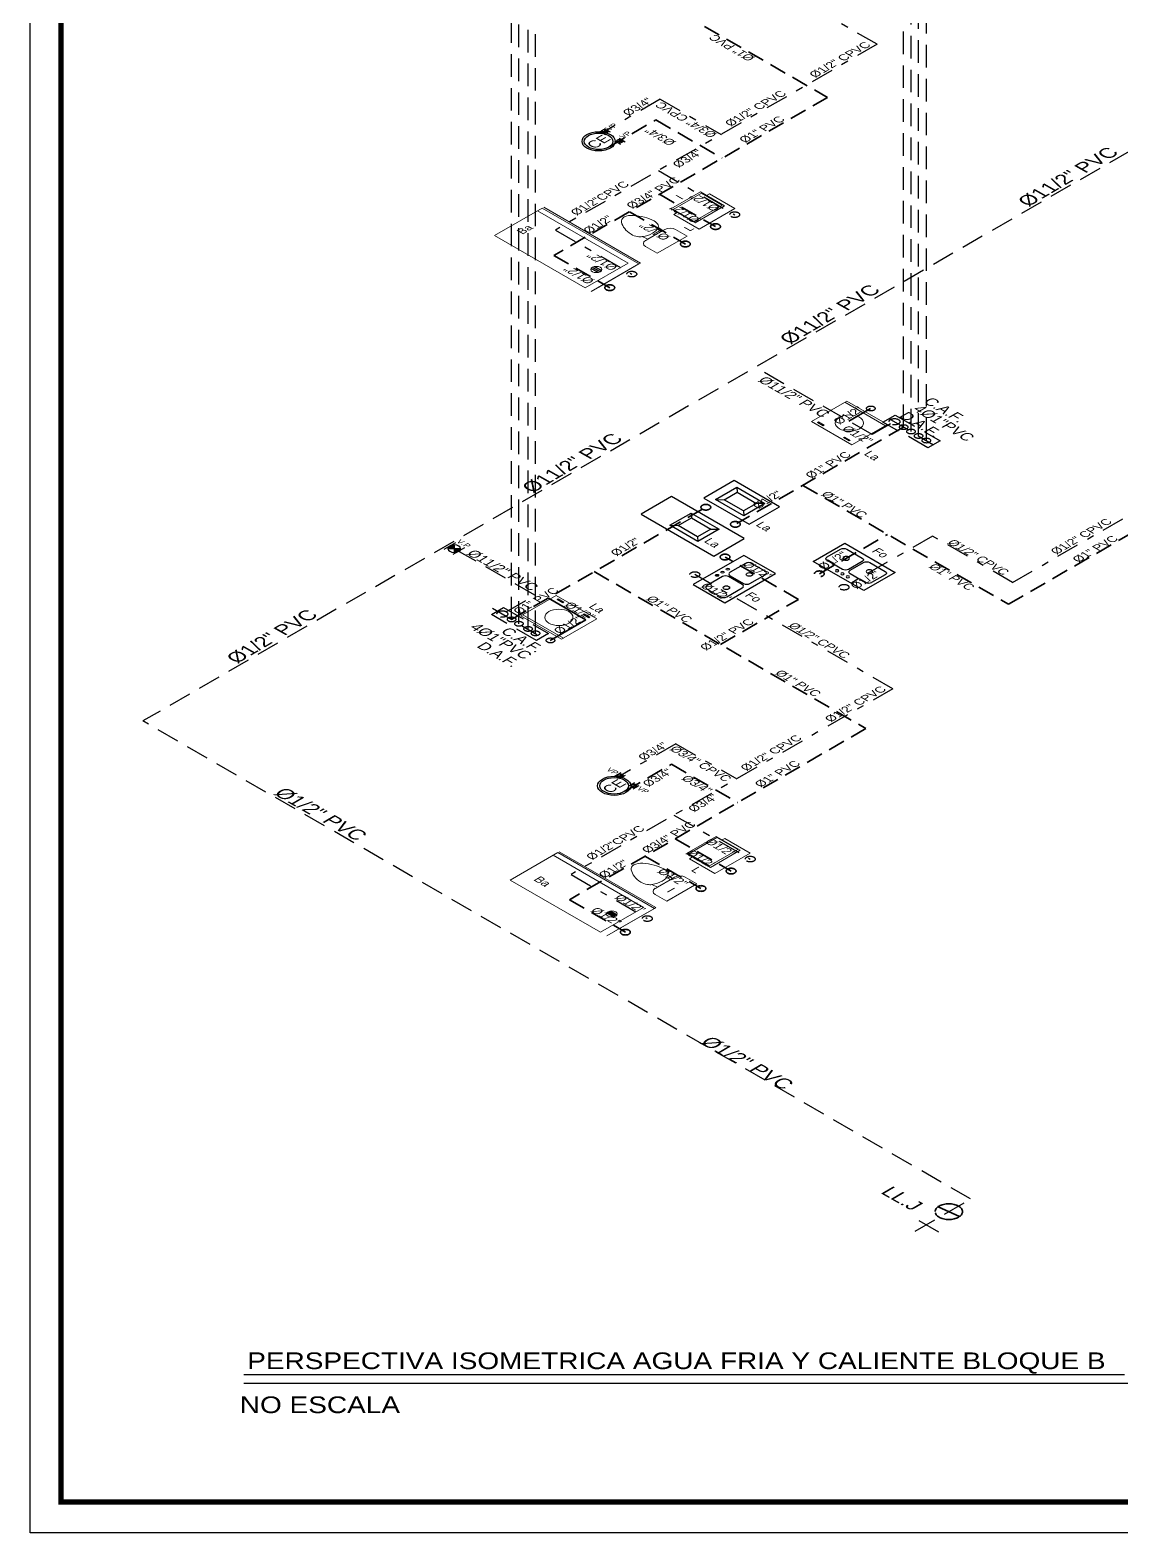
# Model space of a CAD drawing. Header units: feet. Extents: x 1019 to 2236, y -546 to 122.
# Drawn here: x 1054.27 to 1069.59, y -364.7 to -343.59 of the extents above; entities that cross this region are included whole.
import ezdxf

# ---------------------------------------------------------------- set-up
doc = ezdxf.new("R2010")
doc.units = ezdxf.units.FT
doc.header["$LTSCALE"] = 0.05
doc.header["$MEASUREMENT"] = 0
for name, pattern in [('CONTINUA', [0]), ('DASHDOT', [25.4, 12.7, -6.35, 0, -6.35]), ('HIDDEN', [9.525, 6.35, -3.175])]:
    doc.linetypes.add(name, pattern=pattern)
for name, color, linetype, lineweight in [('AGUA POTABLE', 5, 'HIDDEN', 35), ('AGUAFRIA', 5, 'HIDDEN', 30), ('COCINA', 8, 'Continuous', 25), ('FURN', 8, 'Continuous', 9), ('I-FURN', 8, 'Continuous', 0), ('P-SANR-FIXT', 8, 'Continuous', 9)]:
    doc.layers.add(name, color=color, linetype=linetype, lineweight=lineweight)
for name, color, linetype in [('AGUA_CALIENTE', 1, 'DASHDOT'), ('ANNDTOBJ', 2, 'Continuous'), ('MARCO', 1, 'Continuous'), ('TEXTO', 2, 'Continuous'), ('textos', 7, 'Continuous'), ('TEXXT', 2, 'Continuous')]:
    doc.layers.add(name, color=color, linetype=linetype)
doc.styles.add('DAMIAN', font='arial.ttf', dxfattribs={"height": 0.12})
doc.styles.add('GENERATED_STYLE_1', font='arial.ttf')

# ---------------------------------------------------------------- blocks, each defined once
blk = doc.blocks.new('A$C3D6C2CD6')
at = {"layer": 'P-SANR-FIXT'}
for p, q in [((0, 1.6), (0.787, 1.6)), ((0, 0.102), (0, 1.6)), ((0.711, 1.6), (0.711, 0.102)), ((0.787, 0), (0.787, 1.6)), ((0.813, 1.6), (0.813, 0)), ((0.324, 0.227), (0.324, 0.317)), ((0.333, 0.317), (0.333, 0.227)), ((0.351, 0.227), (0.351, 0.317)), ((0.36, 0.317), (0.36, 0.227)), ((0.378, 0.227), (0.378, 0.317)), ((0.387, 0.317), (0.387, 0.227)), ((0.711, 0.102), (0, 0.102)), ((0, 0), (0.787, 0)), ((0.124, 0), (0.787, 0)), ((0.813, 0), (0.787, 0)), ((0.813, 0), (0.787, 0))]:
    blk.add_line(p, q, dxfattribs=at)
for centre, radius, start, end in [((0.356, 0.272), 0.0635, 90, 270), ((0.356, 0.272), 0.0635, 90, 270), ((0.328, 0.317), 0.00444, 360, 180), ((0.328, 0.227), 0.00444, 180, 360), ((0.356, 0.317), 0.00444, 360, 180), ((0.356, 0.227), 0.00444, 180, 360), ((0.356, 0.272), 0.0635, 270, 90), ((0.356, 0.272), 0.0635, 270, 90), ((0.383, 0.317), 0.00444, 360, 180), ((0.383, 0.227), 0.00444, 180, 360)]:
    blk.add_arc(centre, radius, start, end, dxfattribs=at)
blk = doc.blocks.new('A$C2C3967B4')
at = {"layer": 'COCINA'}
for p, q in [((0.838, 0.52), (0, 0.52)), ((0, 0.52), (0, 0)), ((0.356, 0.393), (0.102, 0.393)), ((0.737, 0.393), (0.483, 0.393)), ((0.838, 0), (0.838, 0.52)), ((0.051, 0.342), (0.051, 0.119)), ((0.406, 0.119), (0.406, 0.342)), ((0.432, 0.342), (0.432, 0.119)), ((0.787, 0.119), (0.787, 0.342)), ((0.102, 0.068), (0.356, 0.068)), ((0.483, 0.068), (0.737, 0.068)), ((0, 0), (0.838, 0))]:
    blk.add_line(p, q, dxfattribs=at)
for centre, radius in [((0.33, 0.456), 0.0201), ((0.419, 0.456), 0.0201), ((0.508, 0.456), 0.0201), ((0.229, 0.202), 0.0381), ((0.61, 0.202), 0.0381)]:
    blk.add_circle(centre, radius, dxfattribs=at)
for centre, start, end in [((0.102, 0.342), 90, 180), ((0.356, 0.342), 0, 90), ((0.483, 0.342), 90, 180), ((0.737, 0.342), 0, 90), ((0.102, 0.119), 180, 270), ((0.356, 0.119), 270, 0), ((0.483, 0.119), 180, 270), ((0.737, 0.119), 270, 0)]:
    blk.add_arc(centre, 0.0508, start, end, dxfattribs=at)
blk = doc.blocks.new('bath_sink_6127 - bath_sink_6127-V2-Nivel 1')
at = {"layer": 'I-FURN'}
for p, q in [((0.293, 0.297), (-0.127, 0.297)), ((-0.127, 0.297), (-0.127, -0.29)), ((0.395, 0.244), (-0.005, 0.244)), ((-0.005, 0.244), (-0.005, -0.245)), ((0.025, -0.234), (0.025, 0.233)), ((0.025, 0.233), (0.369, 0.233)), ((0.293, 0.244), (0.293, 0.297)), ((0.369, 0.233), (0.369, -0.234)), ((0.395, -0.245), (0.395, 0.244)), ((0.293, -0.29), (-0.127, -0.29)), ((-0.005, -0.245), (0.395, -0.245)), ((0.369, -0.234), (0.025, -0.234)), ((0.293, -0.29), (0.293, -0.245))]:
    blk.add_line(p, q, dxfattribs=at)
blk = doc.blocks.new('Toilet_-_Tank_-_3D_4840 - 17_ High_ Seat Not Visible-536545-Nivel 1')
at = {"layer": 'P-SANR-FIXT'}
for p, q in [((0.248, 0.489), (-0.248, 0.489)), ((-0.248, 0.489), (-0.248, 0.298)), ((0.248, 0.298), (0.248, 0.489)), ((-0.159, 0.21), (-0.123, 0.21)), ((-0.123, 0.21), (-0.132, 0.127)), ((-0.123, 0.21), (0.123, 0.21)), ((0.132, 0.127), (0.123, 0.21)), ((0.123, 0.21), (0.159, 0.21))]:
    blk.add_line(p, q, dxfattribs=at)
for centre, radius, start, end in [((-0.159, 0.298), 0.0889, 180, 270), ((0.159, 0.298), 0.0889, 270, 360), ((-0.023, 0.008), 0.167, 151.0596, 182.709), ((-0.083, 0.041), 0.0995, 119.8981, 151.0596), ((0, -0.104), 0.266, 90.1019, 119.8981), ((0, -0.104), 0.266, 60.1019, 89.8981), ((0.083, 0.041), 0.0995, 28.9404, 60.1019), ((0.023, 0.008), 0.167, 357.291, 28.9404), ((0.25, 0.021), 0.441, 182.709, 218.5058), ((-0.25, 0.021), 0.441, 321.4942, 357.291), ((0.011, -0.169), 0.136, 218.5058, 265.219), ((-0.011, -0.169), 0.136, 274.781, 321.4942)]:
    blk.add_arc(centre, radius, start, end, dxfattribs=at)
blk = doc.blocks.new('A$C153C7E87')
at = {"layer": 'COCINA'}
for p, q in [((0.076, 0.804), (0.143, 0.731)), ((0.427, 0.804), (0.36, 0.731)), ((0.143, 0.411), (0.076, 0.339)), ((0.36, 0.411), (0.427, 0.339))]:
    blk.add_line(p, q, dxfattribs=at)
at = {"layer": 'COCINA', "extrusion": (1.60732e-15, -2.48059e-15, -1)}
for points in [[(-0.502, 1.2), (0, 1.2), (0, 0), (-0.502, 0)], [(-0.427, 0.339), (-0.076, 0.339), (-0.076, 0.804), (-0.427, 0.804)], [(-0.36, 0.411), (-0.143, 0.411), (-0.143, 0.731), (-0.36, 0.731)]]:
    blk.add_lwpolyline(points, close=True, dxfattribs=at)
blk = doc.blocks.new('A$C40CA57DC')
at = {"layer": 'ANNDTOBJ'}
h = blk.add_hatch(color=256, dxfattribs=at)
h.dxf.hatch_style = 1
h.paths.add_polyline_path([(0.034, 0.233, 0.199744), (0, 0.151, 0.199744), (0.034, 0.069), (0.116, 0.151)])
h.paths.add_polyline_path([(0.231, 0.151, 0.198081), (0.198, 0.233), (0.116, 0.151), (0.198, 0.07, 0.198081)])
at = {"layer": 'ANNDTOBJ', "linetype": 'Continuous'}
for p, q in [((0, 0), (0, 0.303)), ((0.231, 0), (0.231, 0.303))]:
    blk.add_line(p, q, dxfattribs=at)
at = {"layer": 'ANNDTOBJ'}
for p, q in [((0.034, 0.07), (0.198, 0.233)), ((0.198, 0.07), (0.034, 0.233))]:
    blk.add_line(p, q, dxfattribs=at)
at = {"layer": 'ANNDTOBJ', "linetype": 'Continuous'}
blk.add_circle((0.116, 0.151), 0.116, dxfattribs=at)

msp = doc.modelspace()

# ---------------------------------------------------------------- hatches: boundary and pattern name
at = {"layer": 'AGUA POTABLE', "ltscale": 3, "extrusion": (0, 0.816497, 0.57735)}
h = msp.add_hatch(color=256, dxfattribs=at)
h.dxf.hatch_style = 1
edge = h.paths.add_edge_path()
edge.add_arc((-1063.899, 198.122), 0.0691, -135, 225)
h = msp.add_hatch(color=256, dxfattribs=at)
h.dxf.hatch_style = 1
edge = h.paths.add_edge_path()
edge.add_arc((-1063.476, 198.546), 0.0691, -135, 225)
h = msp.add_hatch(color=256, dxfattribs=at)
h.dxf.hatch_style = 1
edge = h.paths.add_edge_path()
edge.add_arc((-1062.414, 199.607), 0.0691, -135, 225)
at = {"layer": 'AGUA POTABLE', "ltscale": 3, "extrusion": (-1.42664e-14, 0.816497, 0.57735)}
h = msp.add_hatch(color=256, dxfattribs=at)
h.dxf.hatch_style = 1
edge = h.paths.add_edge_path()
edge.add_arc((-1066.08, 204.773), 0.0597, -218.357, 141.643)
at = {"layer": 'AGUA POTABLE', "ltscale": 3, "extrusion": (0, 0.816497, 0.57735)}
h = msp.add_hatch(color=256, dxfattribs=at)
h.dxf.hatch_style = 1
edge = h.paths.add_edge_path()
edge.add_arc((-1066.412, 205.095), 0.077, -218.357, 141.643)
at = {"layer": 'AGUA POTABLE', "ltscale": 3, "extrusion": (-1.42664e-14, 0.816497, 0.57735)}
h = msp.add_hatch(color=256, dxfattribs=at)
h.dxf.hatch_style = 1
edge = h.paths.add_edge_path()
edge.add_arc((-1066.412, 205.095), 0.077, -218.357, 141.643)
at = {"layer": 'AGUA POTABLE', "ltscale": 3, "extrusion": (0, 0.816497, 0.57735)}
h = msp.add_hatch(color=256, dxfattribs=at)
h.dxf.hatch_style = 1
edge = h.paths.add_edge_path()
edge.add_arc((-1066.541, 205.227), 0.0597, -218.357, 141.643)
at = {"layer": 'AGUA POTABLE', "ltscale": 3, "extrusion": (-1.42664e-14, 0.816497, 0.57735)}
h = msp.add_hatch(color=256, dxfattribs=at)
h.dxf.hatch_style = 1
edge = h.paths.add_edge_path()
edge.add_arc((-1066.541, 205.227), 0.0597, -218.357, 141.643)
at = {"layer": 'AGUA POTABLE', "ltscale": 3, "extrusion": (0, 0.816497, 0.57735)}
h = msp.add_hatch(color=256, dxfattribs=at)
h.dxf.hatch_style = 1
edge = h.paths.add_edge_path()
edge.add_arc((-1066.645, 205.333), 0.0597, -218.357, 141.643)
at = {"layer": 'AGUA POTABLE', "ltscale": 3, "extrusion": (-1.42664e-14, 0.816497, 0.57735)}
h = msp.add_hatch(color=256, dxfattribs=at)
h.dxf.hatch_style = 1
edge = h.paths.add_edge_path()
edge.add_arc((-1066.645, 205.333), 0.0597, -218.357, 141.643)
at = {"layer": 'AGUA POTABLE', "ltscale": 3, "extrusion": (0, 0.816497, 0.57735)}
h = msp.add_hatch(color=256, dxfattribs=at)
h.dxf.hatch_style = 1
edge = h.paths.add_edge_path()
edge.add_arc((-1066.751, 205.441), 0.0597, -218.357, 141.643)
at = {"layer": 'AGUA POTABLE', "ltscale": 3, "extrusion": (-1.42664e-14, 0.816497, 0.57735)}
h = msp.add_hatch(color=256, dxfattribs=at)
h.dxf.hatch_style = 1
edge = h.paths.add_edge_path()
edge.add_arc((-1066.751, 205.441), 0.0597, -218.357, 141.643)
at = {"layer": 'AGUA POTABLE', "ltscale": 3, "extrusion": (0, 0.816497, 0.57735)}
h = msp.add_hatch(color=256, dxfattribs=at)
h.dxf.hatch_style = 1
edge = h.paths.add_edge_path()
edge.add_arc((-1066.86, 205.553), 0.0597, -218.357, 141.643)
at = {"layer": 'AGUA POTABLE', "ltscale": 3, "extrusion": (-1.42664e-14, 0.816497, 0.57735)}
h = msp.add_hatch(color=256, dxfattribs=at)
h.dxf.hatch_style = 1
edge = h.paths.add_edge_path()
edge.add_arc((-1066.86, 205.553), 0.0597, -218.357, 141.643)
h = msp.add_hatch(color=256, dxfattribs=at)
h.dxf.hatch_style = 1
edge = h.paths.add_edge_path()
edge.add_arc((-1063.763, 207.175), 0.0691, -135, 225)
h = msp.add_hatch(color=256, dxfattribs=at)
h.dxf.hatch_style = 1
edge = h.paths.add_edge_path()
edge.add_arc((-1064.178, 207.59), 0.0691, -135, 225)
h = msp.add_hatch(color=256, dxfattribs=at)
h.dxf.hatch_style = 1
edge = h.paths.add_edge_path()
edge.add_arc((-1064.033, 208.386), 0.0691, -135, 225)
at = {"layer": 'AGUA POTABLE', "ltscale": 0.75, "extrusion": (-1.42664e-14, 0.816497, 0.57735)}
h = msp.add_hatch(color=256, dxfattribs=at)
h.dxf.hatch_style = 1
edge = h.paths.add_edge_path()
edge.add_arc((-1065.357, 208.794), 0.0691, -135, 225)
at = {"layer": 'AGUA POTABLE', "ltscale": 3, "extrusion": (0, 0.816497, 0.57735)}
h = msp.add_hatch(color=256, dxfattribs=at)
h.dxf.hatch_style = 1
edge = h.paths.add_edge_path()
edge.add_arc((-1060.906, 209.771), 0.077, -218.357, 141.643)
h = msp.add_hatch(color=256, dxfattribs=at)
h.dxf.hatch_style = 1
edge = h.paths.add_edge_path()
edge.add_arc((-1061.035, 209.903), 0.0597, -218.357, 141.643)
h = msp.add_hatch(color=256, dxfattribs=at)
h.dxf.hatch_style = 1
edge = h.paths.add_edge_path()
edge.add_arc((-1061.138, 210.009), 0.0597, -218.357, 141.643)
at = {"layer": 'AGUA POTABLE', "ltscale": 3, "extrusion": (-1.42664e-14, 0.816497, 0.57735)}
h = msp.add_hatch(color=256, dxfattribs=at)
h.dxf.hatch_style = 1
edge = h.paths.add_edge_path()
edge.add_arc((-1061.267, 210.135), 0.0597, -218.357, 141.643)
h = msp.add_hatch(color=256, dxfattribs=at)
h.dxf.hatch_style = 1
edge = h.paths.add_edge_path()
edge.add_arc((-1061.371, 210.241), 0.0597, -218.357, 141.643)
h = msp.add_hatch(color=256, dxfattribs=at)
h.dxf.hatch_style = 1
edge = h.paths.add_edge_path()
edge.add_arc((-1061.581, 210.414), 0.0597, -218.357, 141.643)
h = msp.add_hatch(color=256, dxfattribs=at)
h.dxf.hatch_style = 1
edge = h.paths.add_edge_path()
edge.add_arc((-1064.118, 216.024), 0.0691, -135, 225)
h = msp.add_hatch(color=256, dxfattribs=at)
h.dxf.hatch_style = 1
edge = h.paths.add_edge_path()
edge.add_arc((-1063.694, 216.448), 0.0691, -135, 225)
h = msp.add_hatch(color=256, dxfattribs=at)
h.dxf.hatch_style = 1
edge = h.paths.add_edge_path()
edge.add_arc((-1062.633, 217.51), 0.0691, -135, 225)
at = {"layer": 'AGUA POTABLE', "ltscale": 3, "extrusion": (0, 0.816497, 0.57735)}
h = msp.add_hatch(color=256, dxfattribs=at)
h.dxf.hatch_style = 1
h.paths.add_polyline_path([(-1067.175, 224.307), (-1067.025, 224.188, 0.380649), (-1067.04, 224.442)])
h.paths.add_polyline_path([(-1067.311, 224.171), (-1067.175, 224.307), (-1067.325, 224.426, 0.380649)])
at = {"layer": 'AGUA_CALIENTE', "ltscale": 0.5, "extrusion": (0, 0.816497, 0.57735)}
h = msp.add_hatch(color=256, dxfattribs=at)
h.dxf.hatch_style = 1
edge = h.paths.add_edge_path()
edge.add_arc((-1064.169, 197.831), 0.0691, -135, 225)
h = msp.add_hatch(color=256, dxfattribs=at)
h.dxf.hatch_style = 1
edge = h.paths.add_edge_path()
edge.add_arc((-1062.723, 199.276), 0.0691, -135, 225)
at = {"layer": 'AGUA_CALIENTE', "ltscale": 0.5, "extrusion": (-1.42664e-14, 0.816497, 0.57735)}
h = msp.add_hatch(color=256, dxfattribs=at)
h.dxf.hatch_style = 1
edge = h.paths.add_edge_path()
edge.add_arc((-1063.608, 208.812), 0.0691, -135, 225)
h = msp.add_hatch(color=256, dxfattribs=at)
h.dxf.hatch_style = 1
edge = h.paths.add_edge_path()
edge.add_arc((-1065.704, 209.12), 0.0691, -135, 225)
h = msp.add_hatch(color=256, dxfattribs=at)
h.dxf.hatch_style = 1
edge = h.paths.add_edge_path()
edge.add_arc((-1064.387, 215.733), 0.0691, -135, 225)
h = msp.add_hatch(color=256, dxfattribs=at)
h.dxf.hatch_style = 1
edge = h.paths.add_edge_path()
edge.add_arc((-1062.941, 217.179), 0.0691, -135, 225)
at = {"layer": 'TEXXT', "extrusion": (0, 0.816497, 0.57735)}
h = msp.add_hatch(color=256, dxfattribs=at)
h.dxf.hatch_style = 1
h.paths.add_polyline_path([(-1062.343, 195.805), (-1062.298, 195.805, 0.198912), (-1062.311, 195.837, 0.198912), (-1062.343, 195.85)])
h = msp.add_hatch(color=256, dxfattribs=at)
h.dxf.hatch_style = 1
h.paths.add_polyline_path([(-1062.343, 195.759), (-1062.343, 195.805), (-1062.389, 195.805, 0.198912), (-1062.376, 195.773, 0.198912)])
h = msp.add_hatch(color=256, dxfattribs=at)
h.dxf.hatch_style = 1
h.paths.add_polyline_path([(-1062.553, 196.044), (-1062.508, 196.044, 0.198912), (-1062.521, 196.076, 0.198912), (-1062.553, 196.09)])
h = msp.add_hatch(color=256, dxfattribs=at)
h.dxf.hatch_style = 1
h.paths.add_polyline_path([(-1062.553, 195.999), (-1062.553, 196.044), (-1062.599, 196.044, 0.198912), (-1062.585, 196.012, 0.198912)])
at = {"layer": 'TEXXT', "extrusion": (-1.385e-14, 0.816497, 0.57735)}
h = msp.add_hatch(color=256, dxfattribs=at)
h.dxf.hatch_style = 1
h.paths.add_polyline_path([(-1062.562, 213.707), (-1062.563, 213.662, 0.198912), (-1062.53, 213.674, 0.198912), (-1062.516, 213.706)])
h = msp.add_hatch(color=256, dxfattribs=at)
h.dxf.hatch_style = 1
h.paths.add_polyline_path([(-1062.607, 213.708), (-1062.562, 213.707), (-1062.561, 213.753, 0.198912), (-1062.593, 213.74, 0.198912)])
at = {"layer": 'TEXXT', "extrusion": (-1.36002e-14, 0.816497, 0.57735)}
h = msp.add_hatch(color=256, dxfattribs=at)
h.dxf.hatch_style = 1
h.paths.add_polyline_path([(-1062.754, 213.952), (-1062.756, 213.907, 0.198912), (-1062.724, 213.919, 0.198912), (-1062.709, 213.95)])
h = msp.add_hatch(color=256, dxfattribs=at)
h.dxf.hatch_style = 1
h.paths.add_polyline_path([(-1062.8, 213.954), (-1062.754, 213.952), (-1062.752, 213.998, 0.198912), (-1062.785, 213.986, 0.198912)])

# ---------------------------------------------------------------- linework, layer by layer
at = {"layer": 'AGUA POTABLE', "ltscale": 0.75, "extrusion": (0, 0.816497, 0.57735)}
for p, q in [((1061.888, -342.469, -7.75), (1065.471, -344.537, -4.825)), ((1065.471, -344.537, -4.825), (1061.628, -346.756, -1.688)), ((1062.415, -345.226, -3.851), (1063.061, -344.853, -4.379)), ((1063.061, -344.853, -4.379), (1063.993, -345.39, -3.619)), ((1063.113, -345.898, -2.901), (1063.899, -346.352, -2.259)), ((1062.689, -346.143, -2.554), (1063.476, -346.597, -1.912)), ((1061.628, -346.756, -1.688), (1062.414, -347.21, -1.046)), ((1068.014, -351.654, 7.969), (1075.427, -347.374, 1.915)), ((1066.541, -349.167, 4.452), (1064.197, -350.521, 6.366)), ((1065.124, -349.986, 5.609), (1068.014, -351.654, 7.969)), ((1061.035, -351.867, 8.27), (1063.766, -350.29, 6.04)), ((1065.357, -351.227, 7.365), (1066.315, -350.674, 6.582)), ((1065.064, -351.586, 7.873), (1064.033, -350.992, 7.032)), ((1062.196, -351.196, 7.321), (1066.012, -353.4, 10.437)), ((1063.968, -352.219, 8.768), (1065.064, -351.586, 7.873)), ((1066.012, -353.4, 10.437), (1061.846, -355.805, 13.839)), ((1062.633, -354.275, 11.675), (1063.279, -353.902, 11.147)), ((1063.279, -353.902, 11.147), (1064.211, -354.44, 11.908)), ((1063.331, -354.947, 12.626), (1064.118, -355.401, 13.268)), ((1062.908, -355.192, 12.972), (1063.694, -355.646, 13.614)), ((1061.846, -355.805, 13.839), (1062.633, -356.259, 14.481))]:
    msp.add_line(p, q, dxfattribs=at)
at = {"layer": 'AGUA POTABLE', "ltscale": 3, "extrusion": (0, 0.816497, 0.57735)}
for p, q in [((1065.771, -349.084, 4.334), (1066.075, -348.908, 4.086)), ((1062.078, -351.874, 8.279), (1061.551, -351.569, 7.849)), ((1061.577, -352.163, 8.689), (1062.078, -351.874, 8.279)), ((1067.025, -360.114, 19.933), (1067.325, -360.252, 20.128))]:
    msp.add_line(p, q, dxfattribs=at)
for centre, radius in [((-1063.899, 198.122, -284.099), 0.0691), ((-1063.476, 198.546, -284.099), 0.0691), ((-1062.414, 199.607, -284.099), 0.0691), ((-1063.763, 207.175, -282.524), 0.0691), ((-1064.178, 207.59, -282.524), 0.0691), ((-1064.033, 208.386, -282.524), 0.0691), ((-1064.118, 216.024, -282.524), 0.0691), ((-1063.694, 216.448, -282.524), 0.0691), ((-1062.633, 217.51, -282.524), 0.0691), ((-1067.175, 224.307, -282.524), 0.192)]:
    msp.add_circle(centre, radius, dxfattribs=at)
at = {"layer": 'AGUA POTABLE', "ltscale": 0.75, "extrusion": (0, 0.816497, 0.57735)}
msp.add_circle((-1065.357, 208.794, -282.524), 0.0691, dxfattribs=at)
at = {"layer": 'AGUA_CALIENTE', "ltscale": 0.5, "extrusion": (0, 0.816497, 0.57735)}
for p, q in [((1066.168, -343.792, -5.879), (1063.39, -342.188, -8.148)), ((1066.168, -343.792, -5.879), (1061.651, -346.4, -2.191)), ((1063.123, -344.564, -4.788), (1062.296, -345.042, -4.112)), ((1063.123, -344.564, -4.788), (1063.977, -345.057, -4.09)), ((1063.097, -345.565, -3.372), (1064.169, -346.184, -2.497)), ((1061.651, -346.4, -2.191), (1062.723, -347.018, -1.316)), ((1068.072, -351.347, 7.535), (1075.184, -347.241, 1.728)), ((1066.947, -350.697, 6.616), (1065.704, -351.415, 7.631)), ((1068.072, -351.347, 7.535), (1066.947, -350.697, 6.616)), ((1066.387, -352.841, 9.648), (1063.608, -351.237, 7.379)), ((1066.387, -352.841, 9.648), (1061.87, -355.449, 13.336)), ((1063.342, -353.613, 10.739), (1062.514, -354.091, 11.415)), ((1063.342, -353.613, 10.739), (1064.196, -354.106, 11.436)), ((1063.315, -354.614, 12.155), (1064.387, -355.233, 13.03)), ((1061.87, -355.449, 13.336), (1062.941, -356.068, 14.211))]:
    msp.add_line(p, q, dxfattribs=at)
for centre in [(-1064.169, 197.831, -284.099), (-1062.723, 199.276, -284.099), (-1063.608, 208.812, -282.524), (-1065.704, 209.12, -282.524), (-1064.387, 215.733, -282.524), (-1062.941, 217.179, -282.524)]:
    msp.add_circle(centre, 0.0691, dxfattribs=at)
at = {"layer": 'AGUAFRIA', "extrusion": (0, 0.816497, 0.57735)}
for p, q in [((1066.541, -349.167, 4.452), (1066.541, -326.597, 20.411)), ((1066.645, -349.228, 4.538), (1066.645, -326.658, 20.498)), ((1066.751, -349.291, 4.627), (1066.751, -326.721, 20.586)), ((1066.86, -349.356, 4.718), (1066.86, -326.785, 20.678)), ((1061.035, -351.867, 8.27), (1061.035, -329.389, 24.164)), ((1061.138, -351.928, 8.356), (1061.138, -329.45, 24.251)), ((1061.267, -352.001, 8.46), (1061.267, -329.523, 24.354)), ((1061.371, -352.062, 8.546), (1061.371, -329.584, 24.441)), ((1071.358, -344.343, -2.37), (1055.856, -353.294, 10.287)), ((1066.098, -349.272, 4.601), (1064.459, -348.326, 3.263)), ((1066.335, -349.046, 4.28), (1066.96, -349.414, 4.801)), ((1066.335, -349.046, 4.28), (1066.96, -349.414, 4.801)), ((1066.357, -349.123, 4.389), (1066.098, -349.272, 4.601)), ((1061.361, -351.528, 7.79), (1060.138, -350.822, 6.791)), ((1060.96, -351.76, 8.118), (1061.361, -351.528, 7.79)), ((1060.766, -351.709, 8.047), (1061.391, -352.078, 8.568)), ((1067.482, -360.006, 19.78), (1055.856, -353.294, 10.287)), ((1066.703, -360.456, 20.416), (1067.482, -360.006, 19.78)), ((1067.035, -360.473, 20.441), (1066.673, -360.264, 20.145))]:
    msp.add_line(p, q, dxfattribs=at)
at = {"layer": 'AGUAFRIA', "extrusion": (0, 0.816497, 0.57735), "elevation": -282.524}
for points in [[(-1066.42, 204.932), (-1067.052, 205.563), (-1066.882, 205.733), (-1066.251, 205.102)], [(-1066.42, 204.932), (-1067.052, 205.563), (-1066.882, 205.733), (-1066.251, 205.102)], [(-1060.921, 209.615), (-1061.552, 210.247), (-1061.383, 210.416), (-1060.751, 209.785)]]:
    msp.add_lwpolyline(points, close=True, dxfattribs=at)
at = {"layer": 'AGUAFRIA', "color": 3, "linetype": 'CONTINUA', "extrusion": (0, 0.816497, 0.57735)}
for centre, radius in [((-1062.257, 196.048, -284.099), 0.233), ((-1062.257, 196.048, -284.099), 0.201), ((-1062.475, 213.95, -282.524), 0.233), ((-1062.475, 213.95, -282.524), 0.201)]:
    msp.add_circle(centre, radius, dxfattribs=at)
at = {"layer": 'AGUAFRIA', "extrusion": (0, 0.816497, 0.57735)}
for centre, radius in [((-1066.08, 204.773, -282.524), 0.0597), ((-1066.412, 205.095, -282.524), 0.077), ((-1066.412, 205.095, -282.524), 0.077), ((-1066.541, 205.227, -282.524), 0.0597), ((-1066.541, 205.227, -282.524), 0.0597), ((-1066.645, 205.333, -282.524), 0.0597), ((-1066.645, 205.333, -282.524), 0.0597), ((-1066.751, 205.441, -282.524), 0.0597), ((-1066.751, 205.441, -282.524), 0.0597), ((-1066.86, 205.553, -282.524), 0.0597), ((-1066.86, 205.553, -282.524), 0.0597), ((-1060.906, 209.771, -282.524), 0.077), ((-1061.035, 209.903, -282.524), 0.0597), ((-1061.138, 210.009, -282.524), 0.0597), ((-1061.267, 210.135, -282.524), 0.0597), ((-1061.371, 210.241, -282.524), 0.0597), ((-1061.581, 210.414, -282.524), 0.0597)]:
    msp.add_circle(centre, radius, dxfattribs=at)
at = {"layer": 'COCINA', "extrusion": (0, 0.816497, 0.57735)}
for p, q in [((1064.198, -350.012, 5.647), (1064.203, -350.081, 5.744)), ((1063.9, -350.184, 5.89), (1064.019, -350.187, 5.894)), ((1064.474, -350.237, 5.965), (1064.592, -350.24, 5.969)), ((1064.29, -350.343, 6.115), (1064.295, -350.412, 6.212))]:
    msp.add_line(p, q, dxfattribs=at)
at = {"layer": 'COCINA', "extrusion": (2.89688e-15, -0.816497, -0.57735), "elevation": 282.524}
for points in [[(1064.163, 206.527), (1063.736, 206.953), (1064.373, 207.589), (1064.799, 207.163)], [(1064.592, 207.085), (1064.295, 207.382), (1063.9, 206.988), (1064.198, 206.69)], [(1064.474, 207.08), (1064.29, 207.264), (1064.019, 206.992), (1064.203, 206.809)]]:
    msp.add_lwpolyline(points, close=True, dxfattribs=at)
at = {"layer": 'FURN', "extrusion": (0, 0.816497, 0.57735)}
for p, q in [((1065.744, -348.803, 3.936), (1065.246, -349.09, 4.343)), ((1066.285, -349.147, 4.423), (1065.716, -348.819, 3.959)), ((1066.313, -349.131, 4.401), (1065.744, -348.803, 3.936)), ((1065.246, -349.09, 4.343), (1065.815, -349.418, 4.807)), ((1065.815, -349.418, 4.807), (1066.313, -349.131, 4.401)), ((1061.166, -351.819, 8.201), (1061.663, -351.531, 7.795)), ((1061.663, -351.531, 7.795), (1062.232, -351.86, 8.259)), ((1061.763, -352.131, 8.643), (1061.194, -351.802, 8.178)), ((1061.735, -352.147, 8.666), (1061.166, -351.819, 8.201)), ((1062.232, -351.86, 8.259), (1061.735, -352.147, 8.666))]:
    msp.add_line(p, q, dxfattribs=at)
at = {"layer": 'FURN', "ltscale": 0.02, "extrusion": (0, 0.816497, 0.57735)}
for p, q in [((1065.343, -349.095, 4.35), (1065.329, -349.104, 4.362)), ((1065.329, -349.104, 4.362), (1065.409, -349.15, 4.428)), ((1065.423, -349.142, 4.416), (1065.343, -349.095, 4.35)), ((1065.409, -349.15, 4.428), (1065.423, -349.142, 4.416)), ((1065.709, -349.307, 4.649), (1065.695, -349.315, 4.661)), ((1065.695, -349.315, 4.661), (1065.775, -349.362, 4.727)), ((1065.79, -349.353, 4.715), (1065.709, -349.307, 4.649)), ((1065.775, -349.362, 4.727), (1065.79, -349.353, 4.715)), ((1061.673, -351.587, 7.874), (1061.687, -351.579, 7.862)), ((1061.753, -351.634, 7.94), (1061.673, -351.587, 7.874)), ((1061.687, -351.579, 7.862), (1061.768, -351.625, 7.928)), ((1061.768, -351.625, 7.928), (1061.753, -351.634, 7.94)), ((1062.039, -351.799, 8.173), (1062.054, -351.79, 8.161)), ((1062.12, -351.845, 8.239), (1062.039, -351.799, 8.173)), ((1062.054, -351.79, 8.161), (1062.134, -351.837, 8.227)), ((1062.134, -351.837, 8.227), (1062.12, -351.845, 8.239))]:
    msp.add_line(p, q, dxfattribs=at)
for centre in [(-1065.779, 205.128, -282.524), (-1061.699, 209.854, -282.524)]:
    msp.add_circle(centre, 0.198, dxfattribs=at)
at = {"layer": 'MARCO'}
msp.add_lwpolyline([(1054.272, -322.696), (1118.772, -322.696), (1118.772, -364.696), (1054.272, -364.696)], close=True, dxfattribs=at)
at = {"layer": 'MARCO', "const_width": 0.075}
msp.add_lwpolyline([(1111.6, -323.13), (1054.706, -323.13), (1054.706, -364.262), (1111.6, -364.262)], close=True, dxfattribs=at)
at = {"layer": 'TEXXT', "extrusion": (0, 0.816497, 0.57735)}
for p, q in [((1062.272, -345.011, -4.155), (1062.356, -345.058, -4.088)), ((1062.298, -345.014, -4.151), (1062.389, -345.014, -4.151)), ((1062.337, -344.974, -4.208), (1062.42, -345.021, -4.141)), ((1062.343, -345.04, -4.114), (1062.343, -344.988, -4.188)), ((1062.482, -345.149, -3.96), (1062.565, -345.196, -3.893)), ((1062.508, -345.152, -3.955), (1062.599, -345.152, -3.955)), ((1062.546, -345.112, -4.012), (1062.63, -345.159, -3.946)), ((1062.553, -345.179, -3.918), (1062.553, -345.126, -3.993)), ((1062.569, -354.022, 11.318), (1062.485, -354.069, 11.385)), ((1062.516, -354.063, 11.375), (1062.607, -354.064, 11.377)), ((1062.631, -354.06, 11.372), (1062.548, -354.107, 11.438)), ((1062.563, -354.037, 11.339), (1062.561, -354.09, 11.413)), ((1062.762, -354.164, 11.518), (1062.677, -354.21, 11.583)), ((1062.709, -354.204, 11.575), (1062.8, -354.206, 11.578)), ((1062.824, -354.203, 11.573), (1062.739, -354.249, 11.638)), ((1062.756, -354.179, 11.539), (1062.752, -354.231, 11.613))]:
    msp.add_line(p, q, dxfattribs=at)
at = {"layer": 'TEXXT', "color": 4}
msp.add_line((1057.273, -362.472), (1069.641, -362.472), dxfattribs=at)
at = {"layer": 'TEXXT', "color": 3}
msp.add_line((1057.273, -362.592), (1069.778, -362.592), dxfattribs=at)
at = {"layer": 'TEXXT', "extrusion": (0, 0.816497, 0.57735)}
for centre in [(-1062.343, 195.805, -284.099), (-1062.553, 196.044, -284.099), (-1062.562, 213.707, -282.524), (-1062.754, 213.952, -282.524)]:
    msp.add_circle(centre, 0.0455, dxfattribs=at)

# ---------------------------------------------------------------- block references
at = {"extrusion": (0, 0.816497, 0.57735), "xscale": 1.200000000000001, "yscale": 1.200000000000001, "zscale": 1.200000000000001, "rotation": 225}
for p in [(-1062.154, 199.698, -284.099), (-1062.372, 217.6, -282.524)]:
    msp.add_blockref('A$C3D6C2CD6', p, dxfattribs=at)
at = {"extrusion": (2.13895e-15, -0.816497, -0.57735), "xscale": 1.2, "yscale": 1.2, "zscale": 1.2, "rotation": 45.00000000000774}
msp.add_blockref('A$C2C3967B4', (1065.713, 208.051, 282.524), dxfattribs=at)
at = {"extrusion": (2.17406e-15, -0.816497, -0.57735), "xscale": -1.2, "yscale": 1.2, "zscale": 1.2, "rotation": 135.0000000000002}
msp.add_blockref('A$C2C3967B4', (1064.028, 209.498, 282.524), dxfattribs=at)
at = {"layer": 'AGUA POTABLE', "extrusion": (-1.34031e-14, 0.816497, 0.57735), "xscale": -0.7711200000000002, "yscale": 0.7711200000000002, "zscale": 0.7711200000000002, "rotation": 315.0000000000664}
msp.add_blockref('A$C40CA57DC', (-1060.248, 208.037, -282.524), dxfattribs=at)
at = {"layer": 'FURN', "extrusion": (-6.42138e-18, 0.816497, 0.57735), "xscale": 1.200000000000001, "yscale": 1.200000000000001, "zscale": 1.200000000000001, "rotation": 225}
msp.add_blockref('A$C153C7E87', (-1063.875, 208.361, -282.524), dxfattribs=at)
at = {"layer": 'I-FURN', "extrusion": (-2.61294e-15, 0.816497, 0.57735), "xscale": 1.2, "yscale": 1.2, "zscale": 1.2}
for p, rotation in [((-1063.815, 197.821, -284.099), 314.9999999999999), ((-1064.033, 215.723, -282.524), 315.0000000000002)]:
    msp.add_blockref('bath_sink_6127 - bath_sink_6127-V2-Nivel 1', p, dxfattribs=dict(at, rotation=rotation))
at = {"layer": 'P-SANR-FIXT', "extrusion": (-2.61294e-15, 0.816497, 0.57735), "xscale": 1.2, "yscale": 1.2, "zscale": 1.2}
for p, rotation in [((-1062.875, 198.146, -284.099), 44.99999999999741), ((-1063.011, 216.131, -282.524), 44.99999999999777)]:
    msp.add_blockref('Toilet_-_Tank_-_3D_4840 - 17_ High_ Seat Not Visible-536545-Nivel 1', p, dxfattribs=dict(at, rotation=rotation))

# ---------------------------------------------------------------- texts
at = {"layer": 'TEXTO', "extrusion": (-1.34031e-14, 0.816497, 0.57735), "insert": (1060.285, -350.759, 6.703), "char_height": 0.0967, "attachment_point": 4, "text_direction": (0.716714, -0.402625, 0.569398), "style": 'GENERATED_STYLE_1'}
msp.add_mtext('\\A1;V.P', dxfattribs=at)
at = {"layer": 'textos', "color": 7, "style": 'DAMIAN', "width": 1.2}
for s, height, p in [('PERSPECTIVA ISOMETRICA AGUA FRIA Y CALIENTE BLOQUE B', 0.23447, (1057.322, -362.395)), ('NO ESCALA', 0.2345, (1057.218, -363.013))]:
    msp.add_text(s, height=height, dxfattribs=at).set_placement(p)
at = {"layer": 'TEXXT', "extrusion": (0, 0.816497, 0.57735), "style": 'DAMIAN'}
for s, insert, char_height, width, attachment_point, text_direction in [('\\A1;{\\fArial|b0|i0|c238|p34;%%C}1{\\fArial|b0|i0|c238|p34;"} PVC', (1063.79, -343.705, -6.002), 0.144, 3.4848, 3, (-0.707107, 0.408248, -0.57735)), ('\\A1;{\\fArial|b0|i0|c238|p34;%%C}1/2{\\fArial|b0|i0|c238|p34;"} CPVC', (1065.991, -343.748, -5.941), 0.144, 3.4848, 3, (0.707107, 0.408248, -0.57735)), ('\\A1;{\\fArial|b0|i0|c238|p34;%%C}3/4{\\fArial|b0|i0|c238|p34;"}  ', (1062.934, -344.535, -4.828), 0.144, 3.4848, 3, (0.707107, 0.408248, -0.57735)), ('\\A1;{\\fArial|b0|i0|c238|p34;%%C}3/4{\\fArial|b0|i0|c238|p34;"} CPVC', (1063.037, -344.653, -4.661), 0.144, 3.4848, 3, (-0.707107, 0.408248, -0.57735)), ('\\A1;{\\fArial|b0|i0|c238|p34;%%C}1/2{\\fArial|b0|i0|c238|p34;"} CPVC', (1064.806, -344.432, -4.974), 0.144, 3.4848, 3, (0.707107, 0.408248, -0.57735)), ('\\A1;{\\fArial|b0|i0|c238|p34;%%C}1{\\fArial|b0|i0|c238|p34;"} PVC', (1064.785, -344.791, -4.466), 0.144, 3.4848, 3, (0.707107, 0.408248, -0.57735)), ('VP', (1062.344, -344.967, -4.218), 0.0943, 1.46362, 1, (0.707107, 0.408248, -0.57735)), ('VP', (1062.539, -345.08, -4.058), 0.0943, 1.46362, 1, (0.707107, 0.408248, -0.57735)), ('\\A1;{\\fArial|b0|i0|c238|p34;%%C}3/4{\\fArial|b0|i0|c238|p34;"}  ', (1062.892, -345.014, -4.151), 0.144, 3.4848, 3, (-0.707107, 0.408248, -0.57735)), ('CE', (1062.074, -345.193, -3.898), 0.1752, 2.71814, 1, (0.707107, 0.408248, -0.57735)), ('\\A1;{\\fArial|b0|i0|c238|p34;%%C}11/2{\\fArial|b0|i0|c238|p34;"} PVC', (1069.405, -345.221, -1.129), 0.24336, 5.88931, 3, (0.699863, 0.412388, -0.583205)), ('\\A1;{\\fArial|b0|i0|c238|p34;%%C}3/4{\\fArial|b0|i0|c238|p34;"}  ', (1063.636, -345.262, -3.8), 0.144, 3.4848, 3, (0.707107, 0.408248, -0.57735)), ('\\A1;{\\fArial|b0|i0|c238|p34;%%C}3/4{\\fArial|b0|i0|c238|p34;"} PVC', (1063.318, -345.647, -3.255), 0.144, 3.4848, 3, (0.707107, 0.408248, -0.57735)), ('\\A1;{\\fArial|b0|i0|c238|p34;%%C}1/2{\\fArial|b0|i0|c238|p34;"}CPVC  ', (1062.599, -345.706, -3.173), 0.144, 3.4848, 3, (0.707107, 0.408248, -0.57735)), ('\\A1;{\\fArial|b0|i0|c238|p34;%%C}1/2{\\fArial|b0|i0|c238|p34;"}  ', (1063.344, -346.038, -2.703), 0.144, 3.4848, 9, (-0.707107, 0.408248, -0.57735)), (' I', (1063.292, -345.943, -2.838), 0.132, 3.4848, 1, (0.707107, 0.408248, -0.57735)), ('\\A1;{\\fArial|b0|i0|c238|p34;%%C}1/2{\\fArial|b0|i0|c238|p34;"}  ', (1063.623, -345.877, -2.93), 0.144, 3.4848, 9, (-0.707107, 0.408248, -0.57735)), ('\\A1;{\\fArial|b0|i0|c238|p34;%%C}1/2{\\fArial|b0|i0|c238|p34;"}  ', (1062.381, -346.188, -2.491), 0.144, 3.4848, 3, (0.707107, 0.408248, -0.57735)), (' Ba', (1061.057, -346.432, -2.146), 0.132, 3.4848, 1, (0.707107, 0.408248, -0.57735)), ('\\A1;{\\fArial|b0|i0|c238|p34;%%C}1/2{\\fArial|b0|i0|c238|p34;"}  ', (1062.919, -346.284, -2.356), 0.144, 3.4848, 9, (-0.707107, 0.408248, -0.57735)), (' L', (1063.405, -346.389, -2.207), 0.132, 3.4848, 1, (0.707107, 0.408248, -0.57735)), ('\\A1;{\\fArial|b0|i0|c238|p34;%%C}1/2{\\fArial|b0|i0|c238|p34;"}  ', (1061.856, -346.897, -1.488), 0.144, 3.4848, 9, (-0.707107, 0.408248, -0.57735)), ('\\A1;{\\fArial|b0|i0|c238|p34;%%C}1/2{\\fArial|b0|i0|c238|p34;"}  ', (1062.183, -346.708, -1.755), 0.144, 3.4848, 9, (-0.707107, 0.408248, -0.57735)), ('\\A1;{\\fArial|b0|i0|c238|p34;%%C}11/2{\\fArial|b0|i0|c238|p34;"} PVC', (1066.059, -347.153, 1.603), 0.24336, 5.88931, 3, (0.699863, 0.412388, -0.583205)), ('\\A1;{\\fArial|b0|i0|c238|p34;%%C}11/2{\\fArial|b0|i0|c238|p34;"} PVC', (1065.522, -348.968, 4.17), 0.17035, 4.12252, 3, (0.712851, -0.404905, 0.572622)), ('\\A1;{\\fArial|b0|i0|c238|p34;%%C}11/2{\\fArial|b0|i0|c238|p34;"} PVC', (1062.442, -349.241, 4.557), 0.24336, 5.88931, 3, (0.699863, 0.412388, -0.583205)), ('\\A1;{\\fArial|b0|i0|c238|p34;%%C}11/2{\\fArial|b0|i0|c238|p34;"} PVC', (1061.43, -351.401, 7.612), 0.17035, 4.12252, 3, (0.712851, -0.404905, 0.572622)), ('\\A1;{\\fArial|b0|i0|c238|p34;%%C}1/2{\\fArial|b0|i0|c238|p34;"} PVC', (1058.159, -351.714, 8.054), 0.24336, 5.88931, 3, (0.699863, 0.412388, -0.583205)), ('\\A1;{\\fArial|b0|i0|c238|p34;%%C}1/2{\\fArial|b0|i0|c238|p34;"} PVC', (1059.03, -354.885, 12.537), 0.24336, 5.88931, 3, (0.713111, -0.404752, 0.572406)), ('\\A1;{\\fArial|b0|i0|c238|p34;%%C}1/2{\\fArial|b0|i0|c238|p34;"} PVC', (1065.02, -358.38, 17.481), 0.24336, 5.88931, 3, (0.713111, -0.404752, 0.572406)), ('\\A1;LL.J', (1066.834, -360.078, 19.882), 0.2434, 5.88931, 3, (0.713111, -0.404752, 0.572406))]:
    msp.add_mtext(s, dxfattribs=dict(at, insert=insert, char_height=char_height, width=width, attachment_point=attachment_point, text_direction=text_direction))
at = {"layer": 'TEXXT', "extrusion": (-1.40207e-14, 0.816497, 0.57735), "char_height": 0.18252, "width": 3.68082, "attachment_point": 5, "text_direction": (0.698606, -0.413098, 0.584209), "style": 'DAMIAN'}
for s, insert in [('\\A1;C.A.F.{\\fArial|b0|i0|c186|p34; }', (1067.123, -348.927, 4.113)), ('\\A1;D.A.F.{\\fArial|b0|i0|c186|p34; }', (1066.784, -349.129, 4.397)), ('\\A1;4{\\fArial|b0|i0|c238|p34;%%C}1{\\fArial|b0|i0|c238|p34;"PVC } {\\fArial|b0|i0|c186|p34; }', (1067.104, -349.113, 4.375))]:
    msp.add_mtext(s, dxfattribs=dict(at, insert=insert))
at = {"layer": 'TEXXT', "extrusion": (-1.42785e-14, 0.816497, 0.57735), "style": 'DAMIAN'}
for s, insert, char_height, width, attachment_point, text_direction in [('\\A1;{\\fArial|b0|i0|c238|p34;%%C}1/2{\\fArial|b0|i0|c238|p34;"}  ', (1065.536, -349.076, 4.322), 0.144, 3.4848, 1, (0.707107, 0.408248, -0.57735)), ('\\A1;{\\fArial|b0|i0|c238|p34;%%C}1/2{\\fArial|b0|i0|c238|p34;"}  ', (1066.123, -349.346, 4.704), 0.144, 3.4848, 3, (0.707107, -0.408248, 0.57735)), ('\\A1;{\\fArial|b0|i0|c238|p34;%%C}1{\\fArial|b0|i0|c238|p34;"} PVC', (1065.715, -349.503, 4.926), 0.144, 3.4848, 3, (0.707107, 0.408248, -0.57735)), (' La', (1066.232, -349.582, 5.038), 0.144, 3.4848, 3, (0.707107, -0.408248, 0.57735)), ('\\A1;{\\fArial|b0|i0|c238|p34;%%C}1/2{\\fArial|b0|i0|c238|p34;"}  ', (1064.398, -350.261, 5.998), 0.144, 3.4848, 1, (0.707107, 0.408248, -0.57735)), ('\\A1;{\\fArial|b0|i0|c238|p34;%%C}1{\\fArial|b0|i0|c238|p34;"} PVC', (1066.046, -350.389, 6.179), 0.144, 3.4848, 3, (0.707107, -0.408248, 0.57735)), (' La', (1064.714, -350.577, 6.445), 0.144, 3.4848, 3, (0.707107, -0.408248, 0.57735)), ('\\A1;{\\fArial|b0|i0|c238|p34;%%C}1/2{\\fArial|b0|i0|c238|p34;"} CPVC', (1069.38, -350.443, 6.256), 0.144, 3.4848, 3, (0.707107, 0.408248, -0.57735)), ('\\A1;{\\fArial|b0|i0|c238|p34;%%C}1/2{\\fArial|b0|i0|c238|p34;"}  ', (1062.406, -350.923, 6.934), 0.144, 3.4848, 1, (0.707107, 0.408248, -0.57735)), (' La', (1063.987, -350.807, 6.771), 0.144, 3.4848, 3, (0.707107, -0.408248, 0.57735)), ('\\A1;{\\fArial|b0|i0|c238|p34;%%C}1{\\fArial|b0|i0|c238|p34;"} PVC', (1069.466, -350.683, 6.595), 0.144, 3.4848, 3, (0.707107, 0.408248, -0.57735)), ('\\A1;{\\fArial|b0|i0|c238|p34;%%C}1/2{\\fArial|b0|i0|c238|p34;"}  ', (1065.317, -351.115, 7.206), 0.144, 3.4848, 1, (0.707107, 0.408248, -0.57735)), (' Fo', (1066.35, -350.951, 6.975), 0.144, 3.4848, 3, (0.707107, -0.408248, 0.57735)), ('\\A1;{\\fArial|b0|i0|c238|p34;%%C}1/2{\\fArial|b0|i0|c238|p34;"} CPVC', (1068.039, -351.194, 7.319), 0.144, 3.4848, 3, (0.707107, -0.408248, 0.57735)), ('\\A1;{\\fArial|b0|i0|c238|p34;%%C}1/2{\\fArial|b0|i0|c238|p34;"}  ', (1064.724, -351.25, 7.397), 0.144, 3.4848, 3, (0.707107, -0.408248, 0.57735)), ('\\A1;{\\fArial|b0|i0|c238|p34;%%C}1{\\fArial|b0|i0|c238|p34;"} PVC', (1067.554, -351.406, 7.618), 0.144, 3.4848, 3, (0.707107, -0.408248, 0.57735)), ('\\A1;{\\fArial|b0|i0|c238|p34;%%C}1/2{\\fArial|b0|i0|c238|p34;"}  ', (1064.138, -351.555, 7.828), 0.144, 3.4848, 3, (0.707107, -0.408248, 0.57735)), ('\\A1;{\\fArial|b0|i0|c238|p34;%%C}1/2{\\fArial|b0|i0|c238|p34;"}  ', (1065.776, -351.386, 7.589), 0.144, 3.4848, 1, (0.707107, 0.408248, -0.57735)), ('\\A1;{\\fArial|b0|i0|c238|p34;%%C}1{\\fArial|b0|i0|c238|p34;"} PVC', (1061.612, -351.411, 7.624), 0.144, 3.4848, 3, (0.707107, 0.408248, -0.57735)), (' Fo', (1064.568, -351.572, 7.853), 0.144, 3.4848, 3, (0.707107, -0.408248, 0.57735)), (' La', (1062.264, -351.785, 8.154), 0.144, 3.4848, 9, (0.707107, -0.408248, 0.57735)), ('\\A1;{\\fArial|b0|i0|c238|p34;%%C}1/2{\\fArial|b0|i0|c238|p34;"} PVC', (1064.353, -351.851, 8.247), 0.144, 3.4848, 3, (0.707107, 0.408248, -0.57735)), ('\\A1;{\\fArial|b0|i0|c238|p34;%%C}1/2{\\fArial|b0|i0|c238|p34;"} CPVC', (1065.804, -352.361, 8.968), 0.144, 3.4848, 3, (0.707107, -0.408248, 0.57735)), ('\\A1;{\\fArial|b0|i0|c238|p34;%%C}1{\\fArial|b0|i0|c238|p34;"} PVC', (1065.396, -352.9, 9.731), 0.144, 3.4848, 3, (0.707107, -0.408248, 0.57735)), ('\\A1;{\\fArial|b0|i0|c238|p34;%%C}1/2{\\fArial|b0|i0|c238|p34;"} CPVC', (1066.209, -352.797, 9.586), 0.144, 3.4848, 3, (0.707107, 0.408248, -0.57735)), ('\\A1;{\\fArial|b0|i0|c238|p34;%%C}3/4{\\fArial|b0|i0|c238|p34;"}  ', (1063.152, -353.585, 10.699), 0.144, 3.4848, 3, (0.707107, 0.408248, -0.57735)), ('\\A1;{\\fArial|b0|i0|c238|p34;%%C}3/4{\\fArial|b0|i0|c238|p34;"} CPVC', (1064.139, -354.094, 11.419), 0.144, 3.4848, 3, (0.707107, -0.408248, 0.57735)), ('\\A1;{\\fArial|b0|i0|c238|p34;%%C}1/2{\\fArial|b0|i0|c238|p34;"} CPVC', (1065.024, -353.482, 10.553), 0.144, 3.4848, 3, (0.707107, 0.408248, -0.57735)), ('\\A1;{\\fArial|b0|i0|c238|p34;%%C}1{\\fArial|b0|i0|c238|p34;"} PVC', (1065.003, -353.84, 11.06), 0.144, 3.4848, 3, (0.707107, 0.408248, -0.57735)), ('CE', (1062.292, -354.242, 11.629), 0.1752, 2.71814, 1, (0.707107, 0.408248, -0.57735)), ('\\A1;{\\fArial|b0|i0|c238|p34;%%C}3/4{\\fArial|b0|i0|c238|p34;"}  ', (1063.215, -353.956, 11.225), 0.144, 3.4848, 3, (0.707107, 0.408248, -0.57735)), ('\\A1;{\\fArial|b0|i0|c238|p34;%%C}3/4{\\fArial|b0|i0|c238|p34;"}  ', (1063.868, -354.255, 11.647), 0.144, 3.4848, 3, (0.707107, -0.408248, 0.57735)), ('VP', (1062.848, -354.209, 11.581), 0.0943, 1.46362, 1, (0.738105, -0.38953, 0.550878)), ('\\A1;{\\fArial|b0|i0|c238|p34;%%C}3/4{\\fArial|b0|i0|c238|p34;"}  ', (1063.854, -354.311, 11.727), 0.144, 3.4848, 3, (0.707107, 0.408248, -0.57735)), ('\\A1;{\\fArial|b0|i0|c238|p34;%%C}3/4{\\fArial|b0|i0|c238|p34;"} PVC', (1063.536, -354.696, 12.271), 0.144, 3.4848, 3, (0.707107, 0.408248, -0.57735)), ('\\A1;{\\fArial|b0|i0|c238|p34;%%C}1/2{\\fArial|b0|i0|c238|p34;"}CPVC  ', (1062.817, -354.755, 12.354), 0.144, 3.4848, 3, (0.707107, 0.408248, -0.57735)), ('\\A1;{\\fArial|b0|i0|c238|p34;%%C}1/2{\\fArial|b0|i0|c238|p34;"}  ', (1063.824, -355.364, 13.216), 0.144, 3.4848, 9, (0.707107, -0.408248, 0.57735)), ('\\A1;{\\fArial|b0|i0|c238|p34;%%C}1/2{\\fArial|b0|i0|c238|p34;"}  ', (1062.599, -355.237, 13.036), 0.144, 3.4848, 3, (0.707107, 0.408248, -0.57735)), ('\\A1;{\\fArial|b0|i0|c238|p34;%%C}1/2{\\fArial|b0|i0|c238|p34;"}  ', (1063.425, -355.624, 13.583), 0.144, 3.4848, 9, (0.707107, -0.408248, 0.57735)), (' L', (1063.623, -355.438, 13.32), 0.144, 3.4848, 9, (0.707107, -0.408248, 0.57735)), (' Ba', (1061.505, -355.627, 13.587), 0.144, 3.4848, 9, (0.707107, -0.408248, 0.57735)), ('\\A1;{\\fArial|b0|i0|c238|p34;%%C}1/2{\\fArial|b0|i0|c238|p34;"}  ', (1062.827, -355.989, 14.1), 0.144, 3.4848, 9, (0.707107, -0.408248, 0.57735)), (' I', (1063.243, -355.709, 13.703), 0.144, 3.4848, 9, (0.707107, -0.408248, 0.57735)), ('\\A1;{\\fArial|b0|i0|c238|p34;%%C}1/2{\\fArial|b0|i0|c238|p34;"}  ', (1062.489, -356.171, 14.357), 0.144, 3.4848, 9, (0.707107, -0.408248, 0.57735))]:
    msp.add_mtext(s, dxfattribs=dict(at, insert=insert, char_height=char_height, width=width, attachment_point=attachment_point, text_direction=text_direction))
at = {"layer": 'TEXXT', "extrusion": (1.42785e-14, 0.816497, 0.57735), "char_height": 0.144, "width": 3.4848, "text_direction": (0.707107, -0.408248, 0.57735), "style": 'DAMIAN'}
for s, insert, attachment_point in [('\\A1;{\\fArial|b0|i0|c238|p34;%%C}1{\\fArial|b0|i0|c238|p34;"} PVC', (1063.588, -351.858, 8.258), 3), ('\\A1;{\\fArial|b0|i0|c238|p34;%%C}1/2{\\fArial|b0|i0|c238|p34;"}  ', (1064.094, -355.204, 12.989), 9)]:
    msp.add_mtext(s, dxfattribs=dict(at, insert=insert, attachment_point=attachment_point))
at = {"layer": 'TEXXT', "extrusion": (1.41924e-14, 0.816497, 0.57735), "insert": (1062.225, -351.821, 8.205), "char_height": 0.144, "width": 3.4848, "attachment_point": 3, "text_direction": (0.707107, -0.408248, 0.57735), "style": 'DAMIAN'}
msp.add_mtext('\\A1;{\\fArial|b0|i0|c238|p34;%%C}1/2{\\fArial|b0|i0|c238|p34;"}  ', dxfattribs=at)
at = {"layer": 'TEXXT', "extrusion": (-1.41924e-14, 0.816497, 0.57735), "style": 'DAMIAN'}
for s, insert, char_height, width, attachment_point, text_direction in [('\\A1;4{\\fArial|b0|i0|c238|p34;%%C}1{\\fArial|b0|i0|c238|p34;"PVC } {\\fArial|b0|i0|c186|p34; }', (1060.884, -352.174, 8.705), 0.18252, 3.68082, 5, (0.707107, -0.408248, 0.57735)), ('\\A1;C.A.F.{\\fArial|b0|i0|c186|p34; }', (1061.188, -352.156, 8.679), 0.18252, 3.68082, 5, (0.707107, -0.408248, 0.57735)), ('\\A1;{\\fArial|b0|i0|c238|p34;%%C}1/2{\\fArial|b0|i0|c238|p34;"}  ', (1061.714, -352.078, 8.568), 0.144, 3.4848, 7, (0.707107, 0.408248, -0.57735)), ('\\A1;D.A.F.{\\fArial|b0|i0|c186|p34; }', (1060.853, -352.36, 8.967), 0.18252, 3.68082, 5, (0.707107, -0.408248, 0.57735))]:
    msp.add_mtext(s, dxfattribs=dict(at, insert=insert, char_height=char_height, width=width, attachment_point=attachment_point, text_direction=text_direction))
at = {"layer": 'TEXXT', "extrusion": (-1.48184e-14, 0.816497, 0.57735), "insert": (1062.42, -353.944, 11.208), "char_height": 0.0943, "width": 1.46362, "attachment_point": 1, "text_direction": (0.738105, -0.38953, 0.550878), "style": 'DAMIAN'}
msp.add_mtext('VP', dxfattribs=at)

doc.saveas('drawing.dxf')
